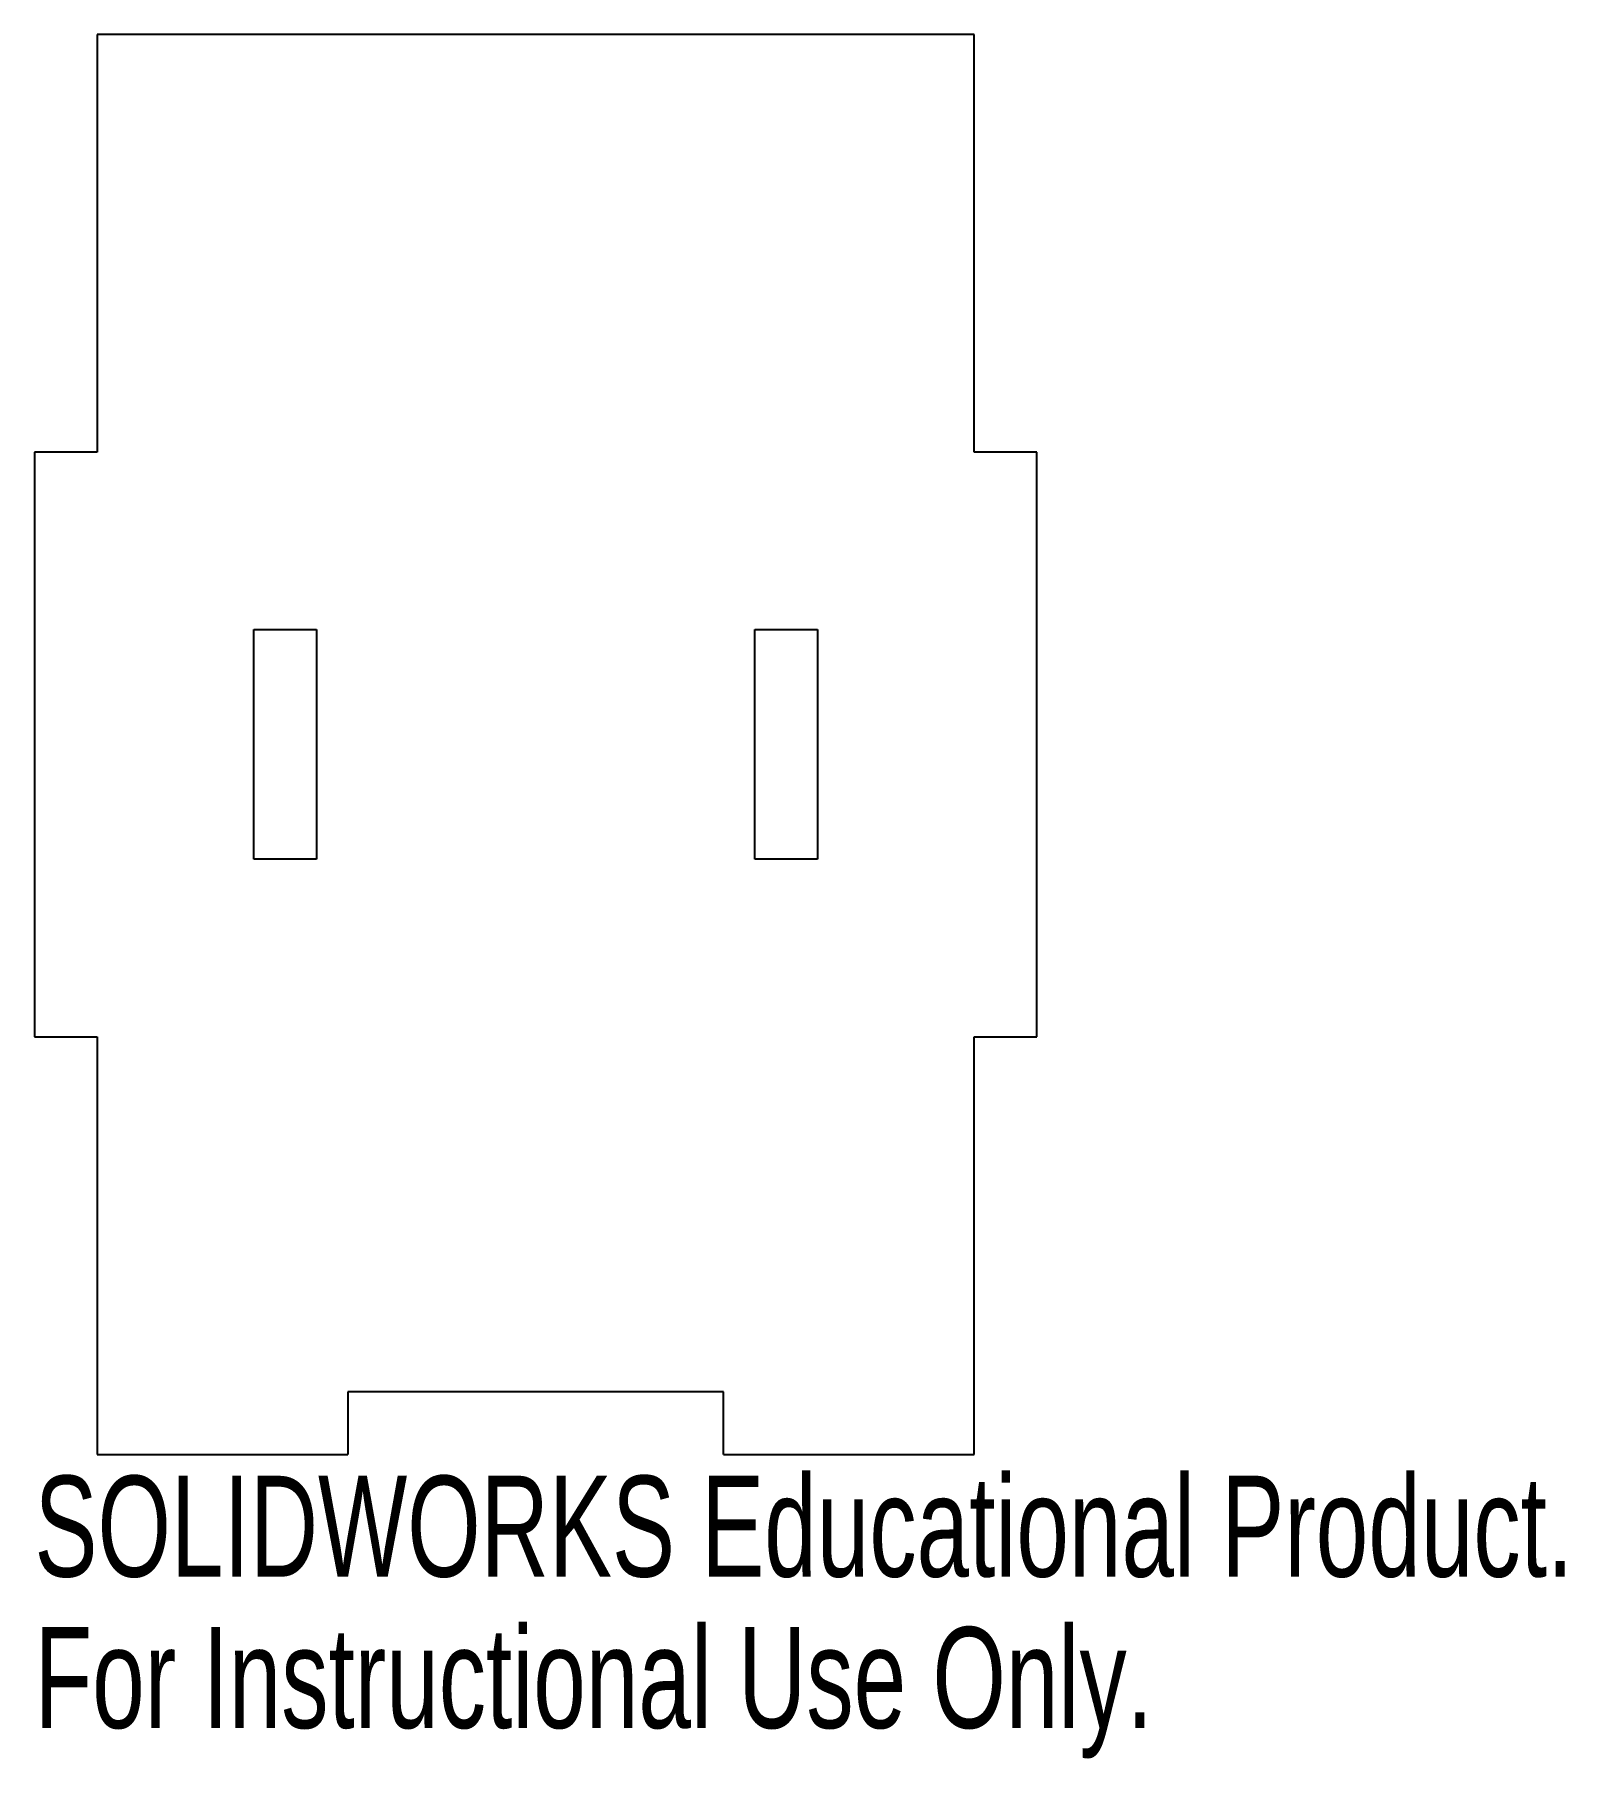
# Model space of a CAD drawing. Header units: millimetres. Extents: x 0 to 73.3, y -14.6 to 68.
import ezdxf

# ---------------------------------------------------------------- set-up
doc = ezdxf.new("R2010")
doc.units = ezdxf.units.MM
doc.styles.add('SLDTEXTSTYLE0', font='TXT', dxfattribs={"width": 0.7})

msp = doc.modelspace()

# ---------------------------------------------------------------- linework, layer by layer
at = {"color": 7, "linetype": 'Continuous', "lineweight": 25}
for p, q in [((45, 68), (3, 68)), ((3, 68), (3, 48)), ((45, 48), (45, 68)), ((3, 48), (0, 48)), ((0, 48), (0, 20)), ((48, 48), (45, 48)), ((48, 20), (48, 48)), ((10.5, 39.5), (13.5, 39.5)), ((10.5, 28.5), (10.5, 39.5)), ((13.5, 39.5), (13.5, 28.5)), ((34.5, 39.5), (37.5, 39.5)), ((34.5, 28.5), (34.5, 39.5)), ((37.5, 39.5), (37.5, 28.5)), ((13.5, 28.5), (10.5, 28.5)), ((37.5, 28.5), (34.5, 28.5)), ((0, 20), (3, 20)), ((3, 20), (3, 0)), ((45, 0), (45, 20)), ((45, 20), (48, 20)), ((15, 3), (15, 0)), ((33, 3), (15, 3)), ((33, 0), (33, 3)), ((3, 0), (15, 0)), ((33, 0), (45, 0))]:
    msp.add_line(p, q, dxfattribs=at)

# ---------------------------------------------------------------- texts
at = {"color": 7, "linetype": 'Continuous', "char_height": 4.83362, "attachment_point": 1, "style": 'SLDTEXTSTYLE0'}
for s, insert in [('SOLIDWORKS Educational Product.', (0, -1.02)), ('For Instructional Use Only.', (0, -8.27))]:
    msp.add_mtext(s, dxfattribs=dict(at, insert=insert))

doc.saveas('drawing.dxf')
